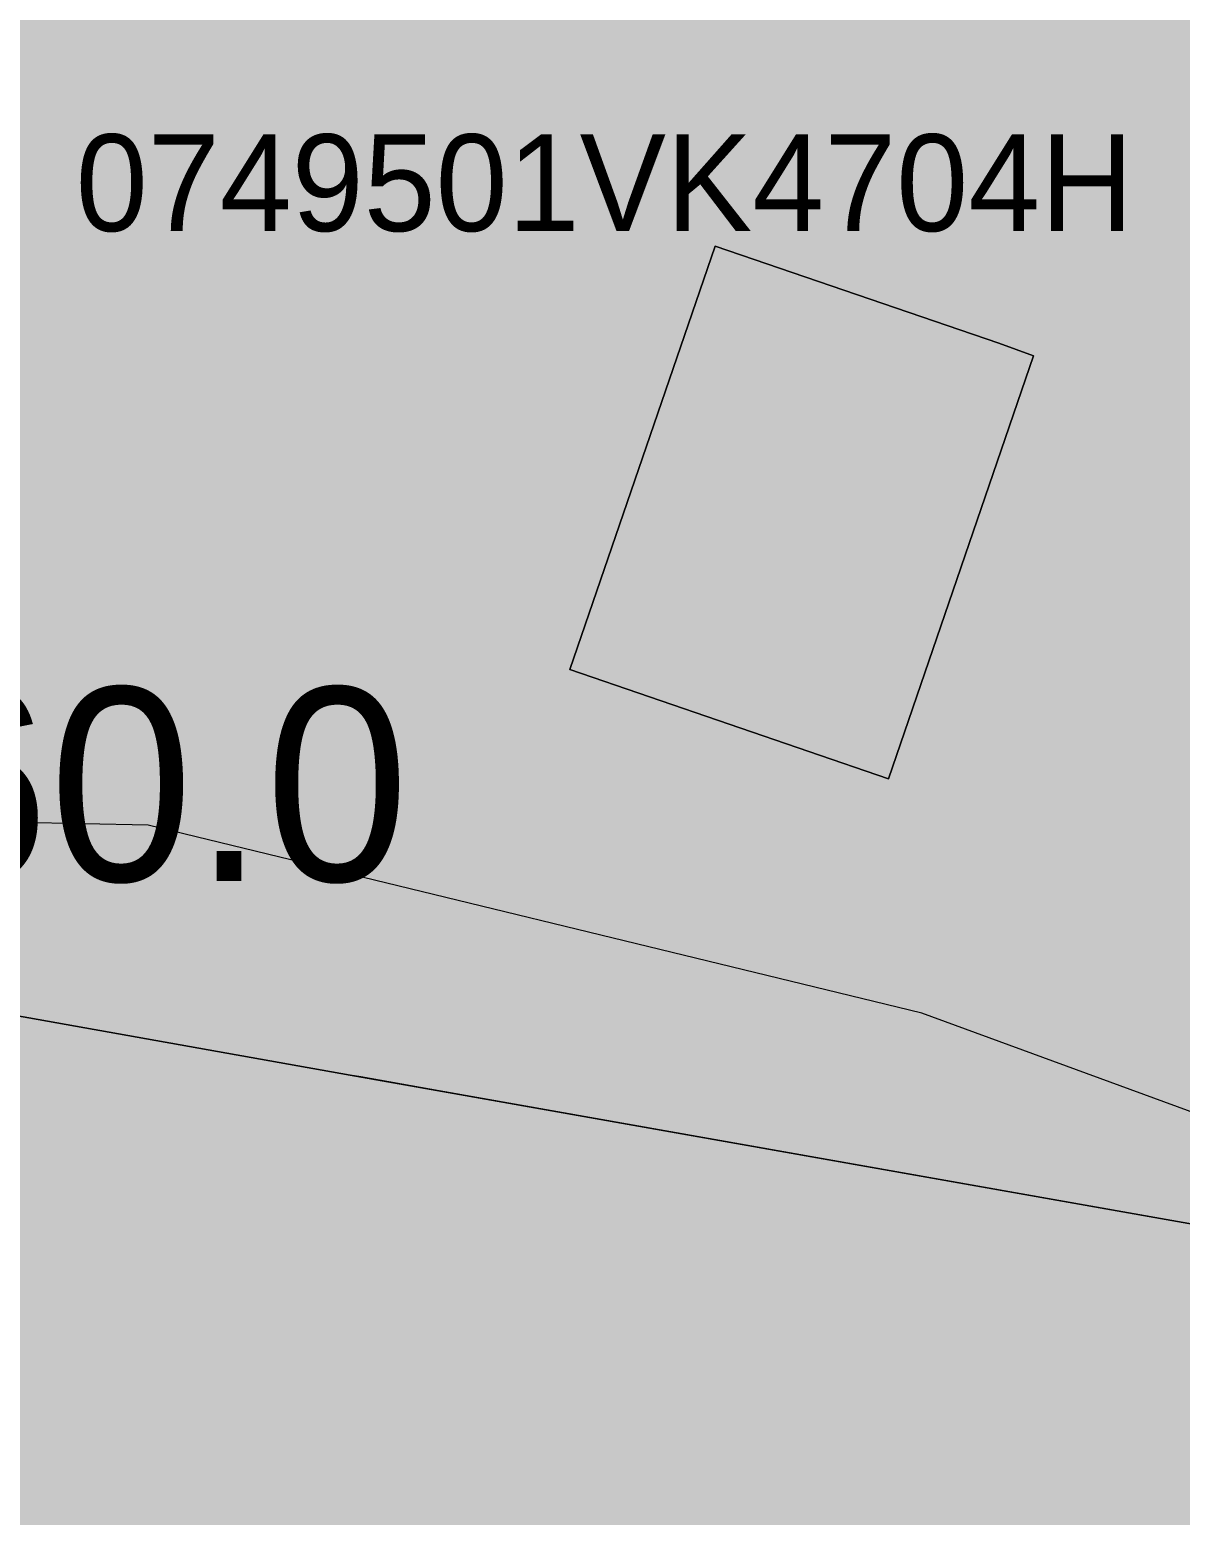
# Model space of a CAD drawing. Header units: metres. Extents: x -6 to 1255, y -2 to 532.
# Drawn here: x 986.9 to 998.79, y 294.25 to 309.59 of the extents above; entities that cross this region are included whole.
import ezdxf

# ---------------------------------------------------------------- set-up
doc = ezdxf.new("R2010")
doc.units = ezdxf.units.M
doc.header["$MEASUREMENT"] = 0
for name, color, linetype, lineweight, true_color in [('TPX_BUILDINGS', 7, 'CONTINUOUS', 0, 0x000000), ('TPX_BUILDINGS_HATCH', 7, 'CONTINUOUS', 0, 0xf0f0f0), ('TPX_BUILDINGS_SHADOWS_HATCH', 7, 'CONTINUOUS', 0, 0x000000), ('TPX_BUILDINGS_SHADOWS_OUTLINES', 7, 'CONTINUOUS', 0, 0x000000), ('TPX_CADASTRES', 7, 'CONTINUOUS', 0, 0x646464), ('TPX_CADASTRES_TEXT', 7, 'CONTINUOUS', 0, 0x000000), ('TPX_RELIEF_CONTOUR_LINES', 7, 'CONTINUOUS', 0, 0x969696), ('TPX_RELIEF_CONTOUR_LINES_TEXT', 7, 'CONTINUOUS', 0, 0x000000)]:
    doc.layers.add(name, color=color, linetype=linetype, lineweight=lineweight, true_color=true_color)

msp = doc.modelspace()

# ---------------------------------------------------------------- hatches: boundary and pattern name
at = {"layer": 'TPX_BUILDINGS_HATCH'}
h = msp.add_hatch(color=256, dxfattribs=at)
h.paths.add_polyline_path([(984.41, 307.984), (981.579, 300.324), (983.669, 299.954), (984.639, 299.784), (985.709, 299.594), (990.209, 298.794), (990.318, 298.775), (991.127, 298.631), (999.089, 297.223), (1001.579, 304.743), (1001.999, 306.003), (1003.419, 309.403), (1004.32, 311.543), (1005.09, 313.393), (1000.03, 315.683), (996.31, 317.364), (989.09, 320.624), (987.26, 315.684), (985.498, 310.925), (984.41, 307.984)])
h.paths.add_polyline_path([(992.48, 302.985), (993.98, 307.355), (996.91, 306.355), (997.27, 306.225), (995.77, 301.855), (992.48, 302.985)], flags=16)
h = msp.add_hatch(color=256, dxfattribs=at)
h.paths.add_polyline_path([(981.579, 300.324), (975.589, 284.144), (980.639, 282.144), (986.499, 279.813), (989.467, 278.637), (1006.049, 272.063), (1006.979, 273.883), (1007.449, 274.803), (1009.549, 278.903), (1010.229, 280.233), (1011.959, 283.603), (1017.019, 293.473), (1008.299, 295.573), (1005.189, 296.133), (1004.458, 296.266), (1004.029, 296.343), (1002.499, 296.613), (999.089, 297.223), (991.127, 298.631), (990.318, 298.775), (990.209, 298.794), (985.709, 299.594), (984.639, 299.784), (983.669, 299.954), (981.579, 300.324)])
h.paths.add_polyline_path([(991.519, 288.803), (993.449, 293.923), (998.959, 291.743), (997.089, 286.633), (991.519, 288.803)], flags=16)
h.paths.add_polyline_path([(1004.389, 287.153), (1006.219, 291.903), (1010.669, 290.273), (1008.529, 285.453), (1004.389, 287.153)], flags=16)
at = {"layer": 'TPX_BUILDINGS_SHADOWS_HATCH'}
msp.add_hatch(color=256, dxfattribs=at).paths.add_polyline_path([(993.98, 307.355), (992.48, 302.985), (995.77, 301.855), (997.27, 306.225), (996.91, 306.355), (993.98, 307.355)])

# ---------------------------------------------------------------- linework, layer by layer
at = {"layer": 'TPX_BUILDINGS', "elevation": 0.042}
for points in [[(984.41, 307.984), (981.579, 300.324), (983.669, 299.954), (984.639, 299.784), (985.709, 299.594), (990.209, 298.794), (990.318, 298.775), (991.127, 298.631), (999.089, 297.223), (1001.579, 304.743), (1001.999, 306.003), (1003.419, 309.403), (1004.32, 311.543), (1005.09, 313.393), (1000.03, 315.683), (996.31, 317.364), (989.09, 320.624), (987.26, 315.684), (985.498, 310.925)], [(992.48, 302.985), (993.98, 307.355), (996.91, 306.355), (997.27, 306.225), (995.77, 301.855)], [(981.579, 300.324), (975.589, 284.144), (980.639, 282.144), (986.499, 279.813), (989.467, 278.637), (1006.049, 272.063), (1006.979, 273.883), (1007.449, 274.803), (1009.549, 278.903), (1010.229, 280.233), (1011.959, 283.603), (1017.019, 293.473), (1008.299, 295.573), (1005.189, 296.133), (1004.458, 296.266), (1004.029, 296.343), (1002.499, 296.613), (999.089, 297.223), (991.127, 298.631), (990.318, 298.775), (990.209, 298.794), (985.709, 299.594), (984.639, 299.784), (983.669, 299.954)]]:
    msp.add_lwpolyline(points, close=True, dxfattribs=at)
at = {"layer": 'TPX_BUILDINGS_SHADOWS_OUTLINES', "elevation": 0.039}
msp.add_lwpolyline([(993.98, 307.355), (992.48, 302.985), (995.77, 301.855), (997.27, 306.225), (996.91, 306.355)], close=True, dxfattribs=at)
at = {"layer": 'TPX_CADASTRES', "elevation": 0.024}
for points in [[(984.41, 307.984), (981.579, 300.324), (983.669, 299.954), (984.639, 299.784), (985.709, 299.594), (990.209, 298.794), (999.089, 297.224), (1001.579, 304.744), (1001.999, 306.004), (1003.419, 309.404), (1004.32, 311.544), (1005.09, 313.394), (1000.03, 315.684), (996.31, 317.364), (989.09, 320.624), (987.26, 315.684)], [(981.579, 300.324), (975.589, 284.144), (980.639, 282.144), (986.499, 279.814), (1006.049, 272.064), (1006.979, 273.884), (1007.449, 274.804), (1009.549, 278.904), (1010.229, 280.234), (1011.959, 283.604), (1017.019, 293.474), (1008.299, 295.574), (1005.189, 296.134), (1004.029, 296.344), (1002.499, 296.614), (999.089, 297.224), (990.209, 298.794), (985.709, 299.594), (984.639, 299.784), (983.669, 299.954)]]:
    msp.add_lwpolyline(points, close=True, dxfattribs=at)
at = {"layer": 'TPX_RELIEF_CONTOUR_LINES', "elevation": 0.045}
msp.add_lwpolyline([(1010.301, 312.79), (1010.828, 308.793), (1011.736, 306.794), (1016.096, 301.241), (1016.096, 298.437), (1014.098, 297.154), (1010.102, 297.3), (1004.107, 296.122), (1002.109, 296.435), (1000.111, 297.97), (996.114, 299.434), (988.121, 301.376), (986.123, 301.418), (984.125, 300.798), (982.127, 300.923), (980.128, 302.298), (978.13, 302.797), (974.134, 302.07), (968.139, 297.145), (964.143, 295.335), (962.144, 294.94), (958.148, 295.172)], dxfattribs=at)

# ---------------------------------------------------------------- texts
at = {"layer": 'TPX_CADASTRES_TEXT'}
msp.add_text('0749501VK4704H', height=1, dxfattribs=at).set_placement((987.374, 307.512, 0.024))
at = {"layer": 'TPX_RELIEF_CONTOUR_LINES_TEXT'}
msp.add_text('660.0', height=2, dxfattribs=at).set_placement((984.125, 300.798, 0.045))

doc.saveas('drawing.dxf')
